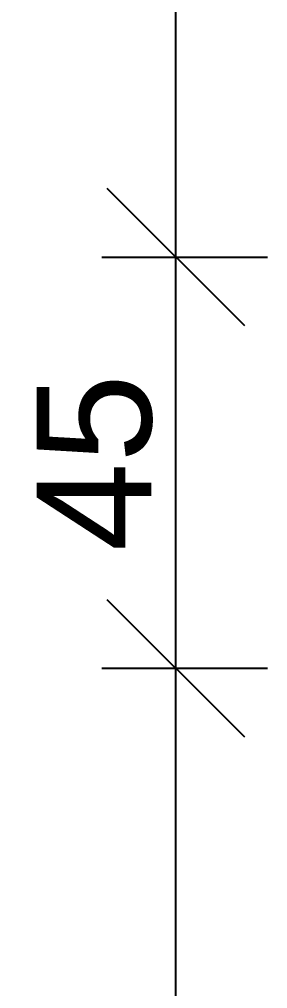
# Model space of a CAD drawing. Extents: x -5566 to 5867, y -120 to 4683.
# Drawn here: x -1915.6 to -1888.5, y 3335.4 to 3441.5 of the extents above; entities that cross this region are included whole.
import ezdxf

# ---------------------------------------------------------------- set-up
doc = ezdxf.new("R2010")
doc.units = 0
doc.layers.get('0').update_dxf_attribs({"linetype": 'CONTINUOUS'})
doc.layers.get('DEFPOINTS').update_dxf_attribs({"linetype": 'CONTINUOUS'})
doc.layers.add('A-ANNO-DIMS', color=211, linetype='CONTINUOUS')
doc.styles.add('ARIAL', font='arial.ttf', dxfattribs={"height": 12.5})
doc.dimstyles.new('100_200_2_5MM_ARIAL_CM', dxfattribs={"dimscale": 30.48, "dimtxt": 12.753242, "dimasz": 0.492126, "dimexe": 0.328084, "dimexo": 0.0625, "dimgap": 0.082021, "dimtad": 1, "dimdec": 0, "dimzin": 0, "dimtxsty": 'ARIAL', "dimblk1": 'OBLIQUE', "dimblk2": 'OBLIQUE', "dimsah": 1, "dimcen": 0.09, "dimdle": 0.328084, "dimazin": 3, "dimtfac": 1, "dimtdec": 4, "dimtix": 1, "dimtmove": 0, "dimatfit": 3, "dimtvp": 1, "dimtolj": 1, "dimtzin": 0})

# ---------------------------------------------------------------- blocks, each defined once
blk = doc.blocks.new('_OBLIQUE')
at = {"color": 0, "linetype": 'BYBLOCK'}
blk.add_line((-0.5, -0.5), (0.5, 0.5), dxfattribs=at)
blk = doc.blocks.new('DIMBLOCK246-LEVEL__9_00')
at = {"layer": 'A-ANNO-DIMS', "color": 0}
for p, q in [((-1898.49, 3127.49), (-1898.49, 3380.49)), ((-1906.58, 3370.49), (-1888.49, 3370.49)), ((-1906.58, 3137.49), (-1888.49, 3137.49))]:
    blk.add_line(p, q, dxfattribs=at)
at = {"layer": 'DEFPOINTS', "color": 0}
for p in [(-1908.49, 3370.49), (-1898.49, 3370.49), (-1908.49, 3137.49)]:
    blk.add_point(p, dxfattribs=at)
at = {"layer": 'A-ANNO-DIMS', "color": 0, "xscale": 15, "yscale": 15, "zscale": 15}
for p, rotation in [((-1898.49, 3370.49), 90), ((-1898.49, 3137.49), 270)]:
    blk.add_blockref('_OBLIQUE', p, dxfattribs=dict(at, rotation=rotation))
at = {"layer": 'A-ANNO-DIMS', "color": 0, "insert": (-1907.37, 3253.99), "char_height": 12.5, "width": 34.6103, "attachment_point": 5, "rotation": 90, "style": 'ARIAL'}
blk.add_mtext('\\A1;233', dxfattribs=at)
blk = doc.blocks.new('DIMBLOCK247-LEVEL__9_00')
at = {"layer": 'A-ANNO-DIMS', "color": 0}
for p, q in [((-1898.49, 3360.49), (-1898.49, 3425.49)), ((-1906.58, 3415.49), (-1888.49, 3415.49)), ((-1906.58, 3370.49), (-1888.49, 3370.49))]:
    blk.add_line(p, q, dxfattribs=at)
at = {"layer": 'DEFPOINTS', "color": 0}
for p in [(-1908.49, 3415.49), (-1898.49, 3415.49), (-1908.49, 3370.49)]:
    blk.add_point(p, dxfattribs=at)
at = {"layer": 'A-ANNO-DIMS', "color": 0, "xscale": 15, "yscale": 15, "zscale": 15}
for p, rotation in [((-1898.49, 3415.49), 90), ((-1898.49, 3370.49), 270)]:
    blk.add_blockref('_OBLIQUE', p, dxfattribs=dict(at, rotation=rotation))
at = {"layer": 'A-ANNO-DIMS', "color": 0, "insert": (-1907.34, 3392.99), "char_height": 12.5, "width": 23.0736, "attachment_point": 5, "rotation": 90, "style": 'ARIAL'}
blk.add_mtext('\\A1;45', dxfattribs=at)
blk = doc.blocks.new('DIMBLOCK248-LEVEL__9_00')
at = {"layer": 'A-ANNO-DIMS', "color": 0}
for p, q in [((-1898.49, 3405.49), (-1898.49, 3548.99)), ((-1906.58, 3538.99), (-1888.49, 3538.99)), ((-1906.58, 3415.49), (-1888.49, 3415.49))]:
    blk.add_line(p, q, dxfattribs=at)
at = {"layer": 'DEFPOINTS', "color": 0}
for p in [(-1908.49, 3538.99), (-1898.49, 3538.99), (-1908.49, 3415.49)]:
    blk.add_point(p, dxfattribs=at)
at = {"layer": 'A-ANNO-DIMS', "color": 0, "xscale": 15, "yscale": 15, "zscale": 15}
for p, rotation in [((-1898.49, 3538.99), 90), ((-1898.49, 3415.49), 270)]:
    blk.add_blockref('_OBLIQUE', p, dxfattribs=dict(at, rotation=rotation))
at = {"layer": 'A-ANNO-DIMS', "color": 0, "insert": (-1907.26, 3477.24), "char_height": 12.5, "width": 34.6103, "attachment_point": 5, "rotation": 90, "style": 'ARIAL'}
blk.add_mtext('\\A1;124', dxfattribs=at)

msp = doc.modelspace()

# ---------------------------------------------------------------- dimensions: what is measured, and where the dimension line sits
at = {"layer": 'A-ANNO-DIMS'}
for base, p1, p2, override, picture, middle in [((-1898.48665138, 3538.99172688), (-1908.48665138, 3415.49172688), (-1908.48665138, 3538.99172688), {"dimpost": '<>', "dimfxl": 123.5}, 'DIMBLOCK248-LEVEL__9_00', (-1907.26223119, 3477.24172688)), ((-1898.49, 3415.49), (-1908.49, 3370.49), (-1908.49, 3415.49), {"dimpost": '<>', "dimfxl": 45}, 'DIMBLOCK247-LEVEL__9_00', (-1907.34, 3392.99)), ((-1898.49, 3370.49), (-1908.49, 3137.49), (-1908.49, 3370.49), {"dimpost": '<>', "dimfxl": 233}, 'DIMBLOCK246-LEVEL__9_00', (-1907.37, 3253.99))]:
    dim = msp.add_linear_dim(base=base, p1=p1, p2=p2, angle=270, dimstyle='100_200_2_5MM_ARIAL_CM', override=override, dxfattribs=at)
    dim.commit()
    dim.dimension.update_dxf_attribs({"geometry": picture, "text_midpoint": middle})

doc.saveas('drawing.dxf')
